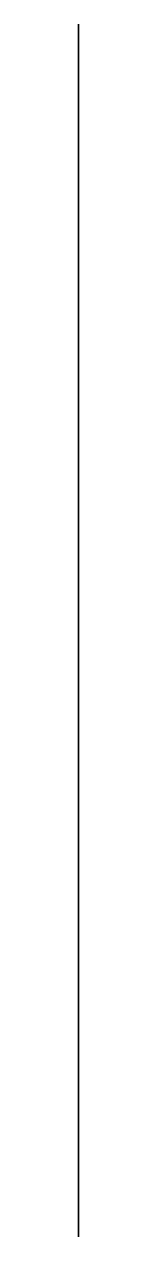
# Model space of a CAD drawing. Header units: centimetres. Extents: x 0 to 0, y -25.5 to 17.
import ezdxf

# ---------------------------------------------------------------- set-up
doc = ezdxf.new("R2010")
doc.units = ezdxf.units.CM
doc.header["$MEASUREMENT"] = 0
doc.layers.add('Optimum Nozzle v3 v5_Sketch1', color=7, linetype='Continuous')

msp = doc.modelspace()

# ---------------------------------------------------------------- linework, layer by layer
at = {"layer": 'Optimum Nozzle v3 v5_Sketch1'}
for p, q in [((0, 17, 3.309), (0, -3.359, 3.309)), ((0, 2.713, 2.5), (0, 17, 2.5)), ((0, 17), (0, 17, 2.5)), ((0, -25.5), (0, 17)), ((0, 17, 4.2), (0, 17, 3.309)), ((0, -0.5, 4.2), (0, 17, 4.2)), ((0, -10), (0, 13)), ((0, 0, 0.6), (0, 7.712, 0.6)), ((0, 0, 0.6), (0, 4.286, 0.6)), ((0, 0, 0.6), (0, 2.713, 2.5)), ((0, -0.759, 1.003), (0, 1.602, 1.003)), ((0, 0, 0.6), (0, -3.359, 1.5)), ((0, -0.5, 4.2), (0, -25.5, 4.2)), ((0, -3.359, 1.5), (0, -3.359, 1.7)), ((0, -3.359, 3.309), (0, -3.359, 1.7)), ((0, -25.5, 4.2), (0, -25.5))]:
    msp.add_line(p, q, dxfattribs=at)
msp.add_point((0, 0), dxfattribs=at)

doc.saveas('drawing.dxf')
